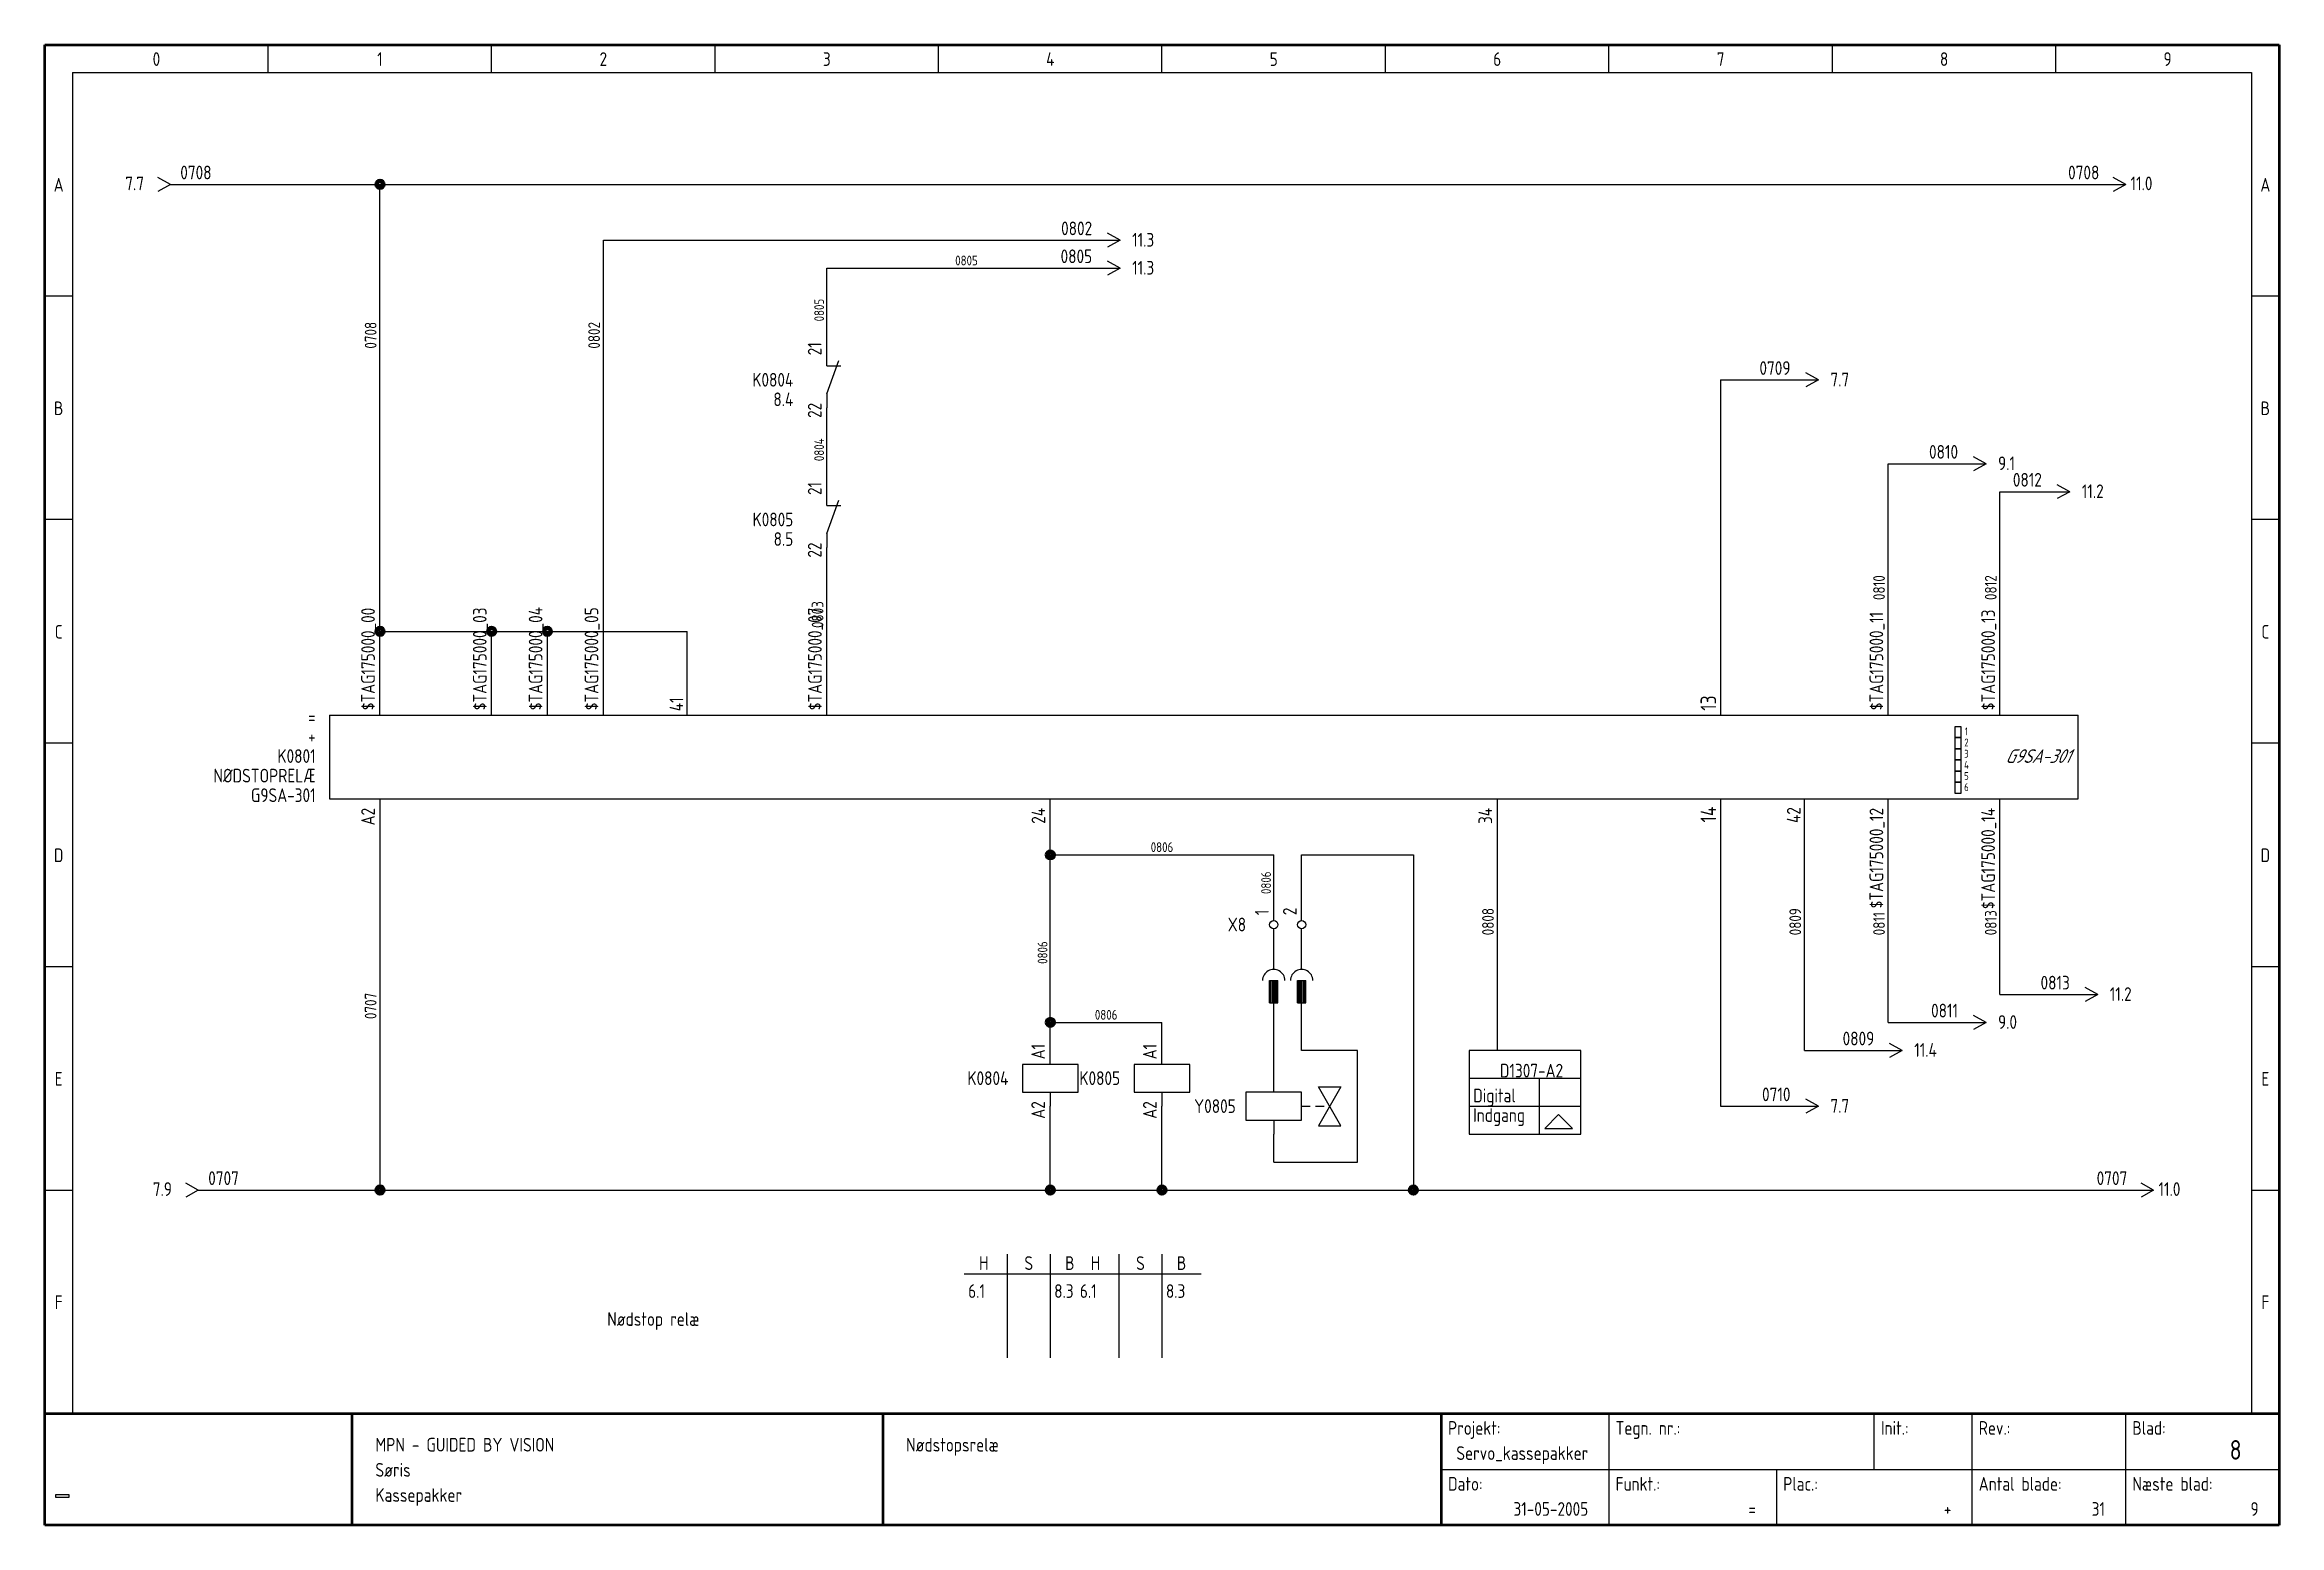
# Model space of a CAD drawing. Header units: millimetres. Extents: x 10 to 410, y 10 to 275.
import ezdxf
from ezdxf.enums import TextEntityAlignment as Align

# ---------------------------------------------------------------- set-up
doc = ezdxf.new("R2010")
doc.units = ezdxf.units.MM
doc.linetypes.add('Caddy_Solid', pattern=[0])
doc.styles.add('Caddy_Vectorfont1p', font='isocp___.ttf', dxfattribs={"width": 0.9})
picture_1 = doc.add_image_def('image1.bmp', size_in_pixel=(51, 10))

# ---------------------------------------------------------------- blocks, each defined once
blk = doc.blocks.new('Blk1')
at = {"linetype": 'Caddy_Solid', "lineweight": 50}
for p, q in [((10, 10), (10, 275)), ((10, 275), (410, 275)), ((410, 275), (410, 10)), ((10, 30), (410, 30)), ((65, 30), (65, 10)), ((160, 30), (160, 10)), ((260, 30), (260, 10)), ((410, 10), (10, 10))]:
    blk.add_line(p, q, dxfattribs=at)
at = {"linetype": 'Caddy_Solid', "lineweight": 25}
for p, q in [((50, 270), (50, 275)), ((90, 270), (90, 275)), ((130, 270), (130, 275)), ((170, 270), (170, 275)), ((210, 270), (210, 275)), ((250, 270), (250, 275)), ((290, 270), (290, 275)), ((330, 270), (330, 275)), ((370, 270), (370, 275)), ((15, 270), (15, 30)), ((15, 270), (405, 270)), ((405, 270), (405, 30)), ((15, 230), (10, 230)), ((410, 230), (405, 230)), ((15, 190), (10, 190)), ((410, 190), (405, 190)), ((15, 150), (10, 150)), ((410, 150), (405, 150)), ((10, 110), (15, 110)), ((405, 110), (410, 110)), ((10, 70), (15, 70)), ((405, 70), (410, 70)), ((10, 30), (15, 30)), ((290, 30), (290, 10)), ((337.5, 20), (337.5, 30)), ((355, 20), (355, 30)), ((382.5, 20), (382.5, 30)), ((405, 30), (410, 30)), ((260, 20), (410, 20)), ((320, 20), (320, 10)), ((355, 10), (355, 20)), ((382.5, 10), (382.5, 20))]:
    blk.add_line(p, q, dxfattribs=at)
at = {"lineweight": 25, "style": 'Caddy_Vectorfont1p', "width": 0.9}
for s, p in [('0', (30, 271.2)), ('1', (70, 271.2)), ('2', (110, 271.2)), ('3', (150, 271.2)), ('4', (190, 271.2)), ('5', (230, 271.2)), ('6', (270, 271.2)), ('7', (310, 271.2)), ('8', (350, 271.2)), ('9', (390, 271.2)), ('A', (12.5, 248.7)), ('A', (407.5, 248.7)), ('B', (12.5, 208.7)), ('B', (407.5, 208.7)), ('C', (12.5, 168.7)), ('C', (407.5, 168.7)), ('D', (12.5, 128.7)), ('D', (407.5, 128.7)), ('E', (12.5, 88.7)), ('E', (407.5, 88.7)), ('F', (12.5, 48.7)), ('F', (407.5, 48.7))]:
    blk.add_text(s, height=2.45, dxfattribs=at).set_placement(p, align=Align.CENTER)
for s, p in [('Projekt:', (261.2, 26.2)), ('Tegn. nr.:', (291.2, 26.2)), ('Init.:', (338.7, 26.2)), ('Rev.:', (356.2, 26.2)), ('Blad:', (383.7, 26.2)), ('MPN - GUIDED BY VISION', (69.2, 23.2)), ('Nødstopsrelæ', (164.2, 23.2)), ('Søris', (69.2, 18.7)), ('Kassepakker', (69.2, 14.2)), ('Dato:', (261.2, 16.2)), ('Funkt.:', (291.2, 16.2)), ('Plac.:', (321.2, 16.2)), ('Antal blade:', (356.2, 16.2)), ('Næste blad:', (383.7, 16.2))]:
    blk.add_text(s, height=2.45, dxfattribs=at).set_placement(p)
for s, p in [('Servo_kassepakker', (286.3, 21.7)), ('31-05-2005', (286.3, 11.7)), ('=', (316.3, 11.7)), ('+', (351.3, 11.7)), ('31', (378.8, 11.7)), ('9', (406.3, 11.7))]:
    blk.add_text(s, height=2.45, dxfattribs=at).set_placement(p, align=Align.RIGHT)
at = {"lineweight": 35, "style": 'Caddy_Vectorfont1p', "width": 0.9}
blk.add_text('8', height=3.5, dxfattribs=at).set_placement((403.25, 21.75), align=Align.RIGHT)
image = blk.add_image(picture_1, insert=(12, 15), size_in_units=(2.32, 0.484))
blk = doc.blocks.new('Blk2')
at = {"linetype": 'Caddy_Solid', "lineweight": 25}
for q in [(30.25, 251.25), (30.25, 248.75)]:
    blk.add_line((32.5, 250), q, dxfattribs=at)
at = {"lineweight": 25, "style": 'Caddy_Vectorfont1p', "width": 0.9, "flags": 1}
for tag, p in [('$TAG140020', (34.27, 257.9)), ('$TAG140050', (34.27, 254.4))]:
    blk.add_attdef(tag, p, '', height=2.45, dxfattribs=at)
at = {"lineweight": 25, "style": 'Caddy_Vectorfont1p', "width": 0.9}
blk.add_attdef('$TAG160010', (34.27, 250.9), '', height=2.45, dxfattribs=at)
blk.add_attdef('$TAG160500', text='', height=2.45, dxfattribs=at).set_placement((27.78, 248.95), align=Align.RIGHT)
blk = doc.blocks.new('Blk3')
at = {"linetype": 'Caddy_Solid', "lineweight": 25}
for q in [(380.25, 251.25), (380.25, 248.75)]:
    blk.add_line((382.5, 250), q, dxfattribs=at)
at = {"lineweight": 25, "style": 'Caddy_Vectorfont1p', "width": 0.9, "flags": 1}
for tag, p in [('$TAG140020', (377.79, 257.9)), ('$TAG140050', (377.79, 254.4))]:
    blk.add_attdef(tag, text='', height=2.45, dxfattribs=at).set_placement(p, align=Align.RIGHT)
at = {"lineweight": 25, "style": 'Caddy_Vectorfont1p', "width": 0.9}
blk.add_attdef('$TAG160010', text='', height=2.45, dxfattribs=at).set_placement((377.79, 250.9), align=Align.RIGHT)
blk.add_attdef('$TAG160500', (383.37, 248.95), '', height=2.45, dxfattribs=at)
blk = doc.blocks.new('Blk4')
at = {"linetype": 'Caddy_Solid', "lineweight": 25}
for q in [(35.25, 71.25), (35.25, 68.75)]:
    blk.add_line((37.5, 70), q, dxfattribs=at)
at = {"lineweight": 25, "style": 'Caddy_Vectorfont1p', "width": 0.9, "flags": 1}
for tag, p in [('$TAG140020', (39.27, 77.9)), ('$TAG140050', (39.27, 74.4))]:
    blk.add_attdef(tag, p, '', height=2.45, dxfattribs=at)
at = {"lineweight": 25, "style": 'Caddy_Vectorfont1p', "width": 0.9}
blk.add_attdef('$TAG160010', (39.27, 70.9), '', height=2.45, dxfattribs=at)
blk.add_attdef('$TAG160500', text='', height=2.45, dxfattribs=at).set_placement((32.78, 68.95), align=Align.RIGHT)
blk = doc.blocks.new('Blk5')
at = {"linetype": 'Caddy_Solid', "lineweight": 25}
for q in [(385.25, 71.25), (385.25, 68.75)]:
    blk.add_line((387.5, 70), q, dxfattribs=at)
at = {"lineweight": 25, "style": 'Caddy_Vectorfont1p', "width": 0.9, "flags": 1}
for tag, p in [('$TAG140020', (382.79, 77.9)), ('$TAG140050', (382.79, 74.4))]:
    blk.add_attdef(tag, text='', height=2.45, dxfattribs=at).set_placement(p, align=Align.RIGHT)
at = {"lineweight": 25, "style": 'Caddy_Vectorfont1p', "width": 0.9}
blk.add_attdef('$TAG160010', text='', height=2.45, dxfattribs=at).set_placement((382.79, 70.9), align=Align.RIGHT)
blk.add_attdef('$TAG160500', (388.37, 68.95), '', height=2.45, dxfattribs=at)
blk = doc.blocks.new('Blk6')
at = {"linetype": 'Caddy_Solid', "lineweight": 25}
for p, q in [((150, 217.5), (150, 220)), ((150, 212.5), (152.18, 218.5)), ((150, 217.5), (152.5, 217.5)), ((150, 212.5), (150, 210))]:
    blk.add_line(p, q, dxfattribs=at)
at = {"lineweight": 25, "style": 'Caddy_Vectorfont1p', "width": 0.9}
blk.add_attdef('$TAG175000_00', (149.05, 219.4), '', height=2.45, rotation=90, dxfattribs=at)
at = {"lineweight": 25, "style": 'Caddy_Vectorfont1p', "width": 0.9, "flags": 1}
for tag, p in [('$TAG140020', (144, 220.8)), ('$TAG140050', (144, 217.3))]:
    blk.add_attdef(tag, text='', height=2.45, dxfattribs=at).set_placement(p, align=Align.RIGHT)
at = {"lineweight": 25, "style": 'Caddy_Vectorfont1p', "width": 0.9}
for tag, p in [('$TAG160010', (144, 213.8)), ('$TAG160500', (144, 210.3))]:
    blk.add_attdef(tag, text='', height=2.45, dxfattribs=at).set_placement(p, align=Align.RIGHT)
blk.add_attdef('$TAG175000_01', text='', height=2.45, rotation=90, dxfattribs=at).set_placement((149.05, 210.9), align=Align.RIGHT)
blk = doc.blocks.new('Blk7')
at = {"linetype": 'Caddy_Solid', "lineweight": 25}
for p, q in [((150, 192.5), (150, 195)), ((150, 187.5), (152.18, 193.5)), ((150, 192.5), (152.5, 192.5)), ((150, 187.5), (150, 185))]:
    blk.add_line(p, q, dxfattribs=at)
at = {"lineweight": 25, "style": 'Caddy_Vectorfont1p', "width": 0.9}
blk.add_attdef('$TAG175000_00', (149.05, 194.4), '', height=2.45, rotation=90, dxfattribs=at)
at = {"lineweight": 25, "style": 'Caddy_Vectorfont1p', "width": 0.9, "flags": 1}
for tag, p in [('$TAG140020', (144, 195.8)), ('$TAG140050', (144, 192.3))]:
    blk.add_attdef(tag, text='', height=2.45, dxfattribs=at).set_placement(p, align=Align.RIGHT)
at = {"lineweight": 25, "style": 'Caddy_Vectorfont1p', "width": 0.9}
for tag, p in [('$TAG160010', (144, 188.8)), ('$TAG160500', (144, 185.3))]:
    blk.add_attdef(tag, text='', height=2.45, dxfattribs=at).set_placement(p, align=Align.RIGHT)
blk.add_attdef('$TAG175000_01', text='', height=2.45, rotation=90, dxfattribs=at).set_placement((149.05, 185.9), align=Align.RIGHT)
blk = doc.blocks.new('Blk8')
at = {"linetype": 'Caddy_Solid', "lineweight": 25}
for p, q in [((372.5, 195), (370.25, 196.25)), ((370, 195), (372.5, 195)), ((372.5, 195), (370.25, 193.75))]:
    blk.add_line(p, q, dxfattribs=at)
at = {"lineweight": 25, "style": 'Caddy_Vectorfont1p', "width": 0.9}
blk.add_attdef('$TAG160010', text='', height=2.45, dxfattribs=at).set_placement((367.5, 195.9), align=Align.RIGHT)
blk.add_attdef('$TAG160500', (374.65, 193.85), '', height=2.45, dxfattribs=at)
blk = doc.blocks.new('Blk9')
at = {"linetype": 'Caddy_Solid', "lineweight": 25}
for p, q in [((375, 105), (377.5, 105)), ((377.5, 105), (375.25, 106.25)), ((377.5, 105), (375.25, 103.75))]:
    blk.add_line(p, q, dxfattribs=at)
at = {"lineweight": 25, "style": 'Caddy_Vectorfont1p', "width": 0.9}
blk.add_attdef('$TAG160010', text='', height=2.45, dxfattribs=at).set_placement((372.5, 105.9), align=Align.RIGHT)
blk.add_attdef('$TAG160500', (379.65, 103.85), '', height=2.45, dxfattribs=at)
blk = doc.blocks.new('Blk10')
at = {"linetype": 'Caddy_Solid', "lineweight": 25}
for p, q in [((355, 200), (357.5, 200)), ((357.5, 200), (355.25, 201.25)), ((357.5, 200), (355.25, 198.75))]:
    blk.add_line(p, q, dxfattribs=at)
at = {"lineweight": 25, "style": 'Caddy_Vectorfont1p', "width": 0.9}
blk.add_attdef('$TAG160010', text='', height=2.45, dxfattribs=at).set_placement((352.5, 200.9), align=Align.RIGHT)
blk.add_attdef('$TAG160500', (359.65, 198.85), '', height=2.45, dxfattribs=at)
blk = doc.blocks.new('Blk11')
at = {"linetype": 'Caddy_Solid', "lineweight": 25}
for p, q in [((355, 100), (357.5, 100)), ((357.5, 100), (355.25, 101.25)), ((357.5, 100), (355.25, 98.75))]:
    blk.add_line(p, q, dxfattribs=at)
at = {"lineweight": 25, "style": 'Caddy_Vectorfont1p', "width": 0.9}
blk.add_attdef('$TAG160010', text='', height=2.45, dxfattribs=at).set_placement((352.5, 100.9), align=Align.RIGHT)
blk.add_attdef('$TAG160500', (359.65, 98.85), '', height=2.45, dxfattribs=at)
blk = doc.blocks.new('Blk12')
at = {"linetype": 'Caddy_Solid', "lineweight": 25}
for p, q in [((195, 92.5), (185, 92.5)), ((185, 92.5), (185, 87.5)), ((190, 92.5), (190, 95)), ((195, 87.5), (195, 92.5)), ((185, 87.5), (195, 87.5)), ((190, 87.5), (190, 85))]:
    blk.add_line(p, q, dxfattribs=at)
at = {"lineweight": 25, "style": 'Caddy_Vectorfont1p', "width": 0.9}
blk.add_attdef('$TAG175000_00', (189.05, 93.4), '', height=2.45, rotation=90, dxfattribs=at)
for tag, p in [('$TAG160010', (182.5, 88.8)), ('$TAG160030', (182.5, 85.3))]:
    blk.add_attdef(tag, text='', height=2.45, dxfattribs=at).set_placement(p, align=Align.RIGHT)
at = {"lineweight": 25, "style": 'Caddy_Vectorfont1p', "width": 0.9, "flags": 1}
blk.add_attdef('$TAG160040', text='', height=2.45, dxfattribs=at).set_placement((182.5, 81.8), align=Align.RIGHT)
at = {"lineweight": 25, "style": 'Caddy_Vectorfont1p', "width": 0.9}
blk.add_attdef('$TAG175000_01', text='', height=2.45, rotation=90, dxfattribs=at).set_placement((189.05, 85.9), align=Align.RIGHT)
blk = doc.blocks.new('Blk13')
at = {"linetype": 'Caddy_Solid', "lineweight": 25}
for p, q in [((215, 92.5), (205, 92.5)), ((205, 92.5), (205, 87.5)), ((210, 92.5), (210, 95)), ((215, 87.5), (215, 92.5)), ((205, 87.5), (215, 87.5)), ((210, 87.5), (210, 85))]:
    blk.add_line(p, q, dxfattribs=at)
at = {"lineweight": 25, "style": 'Caddy_Vectorfont1p', "width": 0.9}
blk.add_attdef('$TAG175000_00', (209.05, 93.4), '', height=2.45, rotation=90, dxfattribs=at)
for tag, p in [('$TAG160010', (202.5, 88.8)), ('$TAG160030', (202.5, 85.3))]:
    blk.add_attdef(tag, text='', height=2.45, dxfattribs=at).set_placement(p, align=Align.RIGHT)
at = {"lineweight": 25, "style": 'Caddy_Vectorfont1p', "width": 0.9, "flags": 1}
blk.add_attdef('$TAG160040', text='', height=2.45, dxfattribs=at).set_placement((202.5, 81.8), align=Align.RIGHT)
at = {"lineweight": 25, "style": 'Caddy_Vectorfont1p', "width": 0.9}
blk.add_attdef('$TAG175000_01', text='', height=2.45, rotation=90, dxfattribs=at).set_placement((209.05, 85.9), align=Align.RIGHT)
blk = doc.blocks.new('Blk14')
at = {"linetype": 'Caddy_Solid', "lineweight": 25}
for p, q in [((342.5, 95), (340.25, 96.25)), ((340, 95), (342.5, 95)), ((342.5, 95), (340.25, 93.75))]:
    blk.add_line(p, q, dxfattribs=at)
at = {"lineweight": 25, "style": 'Caddy_Vectorfont1p', "width": 0.9}
blk.add_attdef('$TAG160010', text='', height=2.45, dxfattribs=at).set_placement((337.5, 95.9), align=Align.RIGHT)
blk.add_attdef('$TAG160500', (344.65, 93.85), '', height=2.45, dxfattribs=at)
blk = doc.blocks.new('Blk15')
at = {"linetype": 'Caddy_Solid', "lineweight": 25}
for p, q in [((200, 240), (202.5, 240)), ((202.5, 240), (200.25, 241.25)), ((202.5, 240), (200.25, 238.75))]:
    blk.add_line(p, q, dxfattribs=at)
at = {"lineweight": 25, "style": 'Caddy_Vectorfont1p', "width": 0.9}
blk.add_attdef('$TAG160010', text='', height=2.45, dxfattribs=at).set_placement((197.5, 240.9), align=Align.RIGHT)
blk.add_attdef('$TAG160500', (204.65, 238.85), '', height=2.45, dxfattribs=at)
blk = doc.blocks.new('Blk16')
at = {"linetype": 'Caddy_Solid', "lineweight": 25}
for p, q in [((202.5, 235), (200.25, 236.25)), ((200, 235), (202.5, 235)), ((202.5, 235), (200.25, 233.75))]:
    blk.add_line(p, q, dxfattribs=at)
at = {"lineweight": 25, "style": 'Caddy_Vectorfont1p', "width": 0.9}
blk.add_attdef('$TAG160010', text='', height=2.45, dxfattribs=at).set_placement((197.5, 235.9), align=Align.RIGHT)
blk.add_attdef('$TAG160500', (204.65, 233.85), '', height=2.45, dxfattribs=at)
blk = doc.blocks.new('Blk17')
at = {"linetype": 'Caddy_Solid', "lineweight": 25}
for p, q in [((235, 118.25), (235, 120)), ((235, 115), (235, 116.75))]:
    blk.add_line(p, q, dxfattribs=at)
blk.add_circle((235, 117.5), 0.75, dxfattribs=at)
at = {"lineweight": 25, "style": 'Caddy_Vectorfont1p', "width": 0.9}
blk.add_attdef('$TAG160400', (234.1, 119.2), '', height=2.45, rotation=90, dxfattribs=at)
at = {"lineweight": 25, "style": 'Caddy_Vectorfont1p', "width": 0.9, "flags": 1}
blk.add_attdef('$TAG160410', (237.6, 119.2), '', height=2.45, rotation=90, dxfattribs=at)
for tag, p in [('$TAG140020', (230.05, 123.3)), ('$TAG140050', (230.05, 119.8)), ('$TAG160010', (230.05, 116.3)), ('$TAG160030', (230.05, 112.8)), ('$TAG160040', (230.05, 107.8))]:
    blk.add_attdef(tag, text='', height=2.45, dxfattribs=at).set_placement(p, align=Align.RIGHT)
blk = doc.blocks.new('Blk19')
at = {"linetype": 'Caddy_Solid', "lineweight": 25}
for p, q in [((285, 95), (265, 95)), ((265, 95), (265, 80)), ((285, 80), (285, 95)), ((265, 80), (285, 80))]:
    blk.add_line(p, q, dxfattribs=at)
blk = doc.blocks.new('Blk20')
at = {"linetype": 'Caddy_Solid', "lineweight": 25}
blk.add_line((270, 100), (270, 95), dxfattribs=at)
blk = doc.blocks.new('Blk18')
at = {"linetype": 'Caddy_Solid', "lineweight": 25}
for p, q in [((265, 90), (285, 90)), ((277.5, 90), (277.5, 80)), ((265, 85), (285, 85)), ((281, 83.5), (278.5, 81)), ((278.5, 81), (283.5, 81)), ((283.5, 81), (281, 83.5))]:
    blk.add_line(p, q, dxfattribs=at)
for name in ['Blk20', 'Blk19']:
    blk.add_blockref(name, (0, 0, 1))
at = {"lineweight": 25, "style": 'Caddy_Vectorfont1p', "width": 0.9}
for s, p in [('Digital', (265.7, 85.7)), ('Indgang', (265.7, 82.2))]:
    blk.add_text(s, height=2.45, dxfattribs=at).set_placement(p)
blk.add_attdef('$TAG175000_00', (269.05, 98.4), '', height=2.45, rotation=90, dxfattribs=at)
for tag, p in [('$TAG160030', (266.8, 94.7)), ('$TAG160040', (266.8, 91.2)), ('$TAG175100', (281.8, 90.15)), ('$TAG175110', (264.3, 84.15)), ('$TAG160500', (264.3, 77.65)), ('$TAG175120', (264.3, 81.15))]:
    blk.add_attdef(tag, text='', height=2.45, dxfattribs=at).set_placement(p, align=Align.RIGHT)
at = {"lineweight": 25, "style": 'Caddy_Vectorfont1p', "width": 0.9, "flags": 1}
blk.add_attdef('$TAG160010', text='', height=2.45, dxfattribs=at).set_placement((260.96, 89.53), align=Align.RIGHT)
blk = doc.blocks.new('Blk21')
at = {"linetype": 'Caddy_Solid', "lineweight": 25}
for p, q in [((230, 87.5), (230, 90)), ((238, 88.5), (242, 88.5)), ((242, 88.5), (238, 81.5)), ((242, 81.5), (238, 88.5)), ((235, 87.5), (225, 87.5)), ((225, 87.5), (225, 82.5)), ((235, 82.5), (235, 87.5)), ((235, 85), (236.5, 85)), ((237.5, 85), (239, 85)), ((225, 82.5), (235, 82.5)), ((230, 82.5), (230, 80)), ((238, 81.5), (242, 81.5))]:
    blk.add_line(p, q, dxfattribs=at)
at = {"lineweight": 25, "style": 'Caddy_Vectorfont1p', "width": 0.9}
blk.add_attdef('$TAG175000_00', (229.1, 88.4), '', height=2.45, rotation=90, dxfattribs=at)
for tag, p in [('$TAG160010', (223.2, 83.8)), ('$TAG160030', (223.2, 80.3)), ('$TAG160040', (223.2, 76.8))]:
    blk.add_attdef(tag, text='', height=2.45, dxfattribs=at).set_placement(p, align=Align.RIGHT)
blk.add_attdef('$TAG175000_01', text='', height=2.45, rotation=90, dxfattribs=at).set_placement((229.1, 80.9), align=Align.RIGHT)
blk = doc.blocks.new('Blk22')
at = {"linetype": 'Caddy_Solid', "lineweight": 25}
for p, q in [((235, 109.5), (235, 115)), ((234.25, 107.5), (235.75, 107.5)), ((234.25, 103.5), (234.25, 107.5)), ((234.5, 103.5), (234.5, 107.5)), ((234.75, 103.5), (234.75, 107.5)), ((235, 97.5), (235, 107.5)), ((235.25, 103.5), (235.25, 107.5)), ((235.5, 103.5), (235.5, 107.5)), ((235.75, 103.5), (235.75, 107.5)), ((234.25, 103.5), (235.75, 103.5))]:
    blk.add_line(p, q, dxfattribs=at)
blk.add_ellipse((235, 107.5), major_axis=(2, 0), ratio=1, start_param=0, end_param=3.141593, dxfattribs=at)
at = {"lineweight": 25, "style": 'Caddy_Vectorfont1p', "width": 0.9}
blk.add_attdef('$TAG175000_00', (234.05, 110.4), '', height=2.45, rotation=90, dxfattribs=at)
at = {"lineweight": 25, "style": 'Caddy_Vectorfont1p', "width": 0.9, "flags": 1}
for tag, p in [('$TAG160010', (230.5, 106.3)), ('$TAG160040', (230.1, 99.3))]:
    blk.add_attdef(tag, text='', height=2.45, dxfattribs=at).set_placement(p, align=Align.RIGHT)
at = {"lineweight": 25, "style": 'Caddy_Vectorfont1p', "width": 0.9}
blk.add_attdef('$TAG160030', text='', height=2.45, dxfattribs=at).set_placement((230.1, 102.8), align=Align.RIGHT)
blk.add_attdef('$TAG175000_01', text='', height=2.45, rotation=90, dxfattribs=at).set_placement((234.05, 101.9), align=Align.RIGHT)
blk = doc.blocks.new('Blk24')
at = {"linetype": 'Caddy_Solid', "lineweight": 25}
for p, q in [((352, 153), (353, 153)), ((352, 151), (352, 153)), ((353, 153), (353, 151)), ((353, 151), (352, 151))]:
    blk.add_line(p, q, dxfattribs=at)
blk = doc.blocks.new('Blk25')
at = {"linetype": 'Caddy_Solid', "lineweight": 25}
for p, q in [((352, 151), (353, 151)), ((352, 149), (352, 151)), ((353, 149), (352, 149)), ((353, 151), (353, 149))]:
    blk.add_line(p, q, dxfattribs=at)
blk = doc.blocks.new('Blk26')
at = {"linetype": 'Caddy_Solid', "lineweight": 25}
for p, q in [((352, 149), (353, 149)), ((352, 147), (352, 149)), ((353, 149), (353, 147)), ((353, 147), (352, 147))]:
    blk.add_line(p, q, dxfattribs=at)
blk = doc.blocks.new('Blk27')
at = {"linetype": 'Caddy_Solid', "lineweight": 25}
for p, q in [((352, 147), (353, 147)), ((352, 145), (352, 147)), ((353, 145), (352, 145)), ((353, 147), (353, 145))]:
    blk.add_line(p, q, dxfattribs=at)
blk = doc.blocks.new('Blk28')
at = {"linetype": 'Caddy_Solid', "lineweight": 25}
for p, q in [((352, 145), (353, 145)), ((352, 143), (352, 145)), ((353, 145), (353, 143)), ((353, 143), (352, 143))]:
    blk.add_line(p, q, dxfattribs=at)
blk = doc.blocks.new('Blk29')
at = {"linetype": 'Caddy_Solid', "lineweight": 25}
for p, q in [((352, 143), (353, 143)), ((352, 141), (352, 143)), ((353, 141), (352, 141)), ((353, 143), (353, 141))]:
    blk.add_line(p, q, dxfattribs=at)
blk = doc.blocks.new('Blk23')
at = {"linetype": 'Caddy_Solid', "lineweight": 25}
for p, q in [((61, 155), (374, 155)), ((61, 155), (61, 140)), ((374, 140), (374, 155)), ((61, 140), (374, 140))]:
    blk.add_line(p, q, dxfattribs=at)
for name in ['Blk24', 'Blk25', 'Blk26', 'Blk27', 'Blk28', 'Blk29']:
    blk.add_blockref(name, (0, 0, 1))
at = {"lineweight": 25, "style": 'Caddy_Vectorfont1p', "width": 0.9}
for s, p in [('41', (124.3, 155.7)), ('42', (324.3, 135.7))]:
    blk.add_text(s, height=2.45, rotation=90, dxfattribs=at).set_placement(p)
for s, p in [('=', (58.5, 153.45)), ('K0801', (58.5, 146.45)), ('+', (58.5, 149.95)), ('NØDSTOPRELÆ', (58.5, 142.95)), ('G9SA-301', (58.5, 139.45))]:
    blk.add_text(s, height=2.45, dxfattribs=at).set_placement(p, align=Align.RIGHT)
for s, p in [('1', (354, 151.4)), ('3', (354, 147.4)), ('2', (354, 149.4)), ('4', (354, 145.4)), ('5', (354, 143.4)), ('6', (354, 141.4))]:
    blk.add_text(s, height=1.4, dxfattribs=at).set_placement(p, align=Align.CENTER)
at = {"lineweight": 25, "style": 'Caddy_Vectorfont1p', "oblique": 25, "width": 0.9}
blk.add_text('G9SA-301', height=2.45, dxfattribs=at).set_placement((372.54, 146.45), align=Align.RIGHT)
at = {"lineweight": 25, "style": 'Caddy_Vectorfont1p', "width": 0.9}
for tag, p in [('$TAG175000_01', (69.1, 138.4)), ('$TAG175000_08', (189.1, 138.4)), ('$TAG175000_10', (269.1, 138.4))]:
    blk.add_attdef(tag, text='', height=2.45, rotation=90, dxfattribs=at).set_placement(p, align=Align.RIGHT)
blk = doc.blocks.new('Blk30')
at = {"linetype": 'Caddy_Solid', "lineweight": 25}
for p, q in [((230, 118.25), (230, 120)), ((230, 115), (230, 116.75))]:
    blk.add_line(p, q, dxfattribs=at)
blk.add_circle((230, 117.5), 0.75, dxfattribs=at)
at = {"lineweight": 25, "style": 'Caddy_Vectorfont1p', "width": 0.9}
blk.add_attdef('$TAG160400', (229.1, 119.2), '', height=2.45, rotation=90, dxfattribs=at)
at = {"lineweight": 25, "style": 'Caddy_Vectorfont1p', "width": 0.9, "flags": 1}
blk.add_attdef('$TAG160410', (232.6, 119.2), '', height=2.45, rotation=90, dxfattribs=at)
for tag, p in [('$TAG140020', (225.05, 123.3)), ('$TAG140050', (225.05, 119.8)), ('$TAG160030', (225.05, 112.8)), ('$TAG160040', (225.05, 107.8))]:
    blk.add_attdef(tag, text='', height=2.45, dxfattribs=at).set_placement(p, align=Align.RIGHT)
at = {"lineweight": 25, "style": 'Caddy_Vectorfont1p', "width": 0.9}
blk.add_attdef('$TAG160010', text='', height=2.45, dxfattribs=at).set_placement((225.05, 116.3), align=Align.RIGHT)
blk = doc.blocks.new('Blk31')
at = {"linetype": 'Caddy_Solid', "lineweight": 25}
for p, q in [((230, 109.5), (230, 115)), ((229.25, 107.5), (230.75, 107.5)), ((229.25, 103.5), (229.25, 107.5)), ((229.5, 103.5), (229.5, 107.5)), ((229.75, 103.5), (229.75, 107.5)), ((230, 97.5), (230, 107.5)), ((230.25, 103.5), (230.25, 107.5)), ((230.5, 103.5), (230.5, 107.5)), ((230.75, 103.5), (230.75, 107.5)), ((229.25, 103.5), (230.75, 103.5))]:
    blk.add_line(p, q, dxfattribs=at)
blk.add_ellipse((230, 107.5), major_axis=(2, 0), ratio=1, start_param=0, end_param=3.141593, dxfattribs=at)
at = {"lineweight": 25, "style": 'Caddy_Vectorfont1p', "width": 0.9}
blk.add_attdef('$TAG175000_00', (229.05, 110.4), '', height=2.45, rotation=90, dxfattribs=at)
at = {"lineweight": 25, "style": 'Caddy_Vectorfont1p', "width": 0.9, "flags": 1}
for tag, p in [('$TAG160010', (225.5, 106.3)), ('$TAG160040', (225.1, 99.3))]:
    blk.add_attdef(tag, text='', height=2.45, dxfattribs=at).set_placement(p, align=Align.RIGHT)
at = {"lineweight": 25, "style": 'Caddy_Vectorfont1p', "width": 0.9}
blk.add_attdef('$TAG160030', text='', height=2.45, dxfattribs=at).set_placement((225.1, 102.8), align=Align.RIGHT)
blk.add_attdef('$TAG175000_01', text='', height=2.45, rotation=90, dxfattribs=at).set_placement((229.05, 101.9), align=Align.RIGHT)
blk = doc.blocks.new('Blk32')
at = {"linetype": 'Caddy_Solid', "lineweight": 25}
for p, q in [((327.5, 215), (325.25, 216.25)), ((325, 215), (327.5, 215)), ((327.5, 215), (325.25, 213.75))]:
    blk.add_line(p, q, dxfattribs=at)
at = {"lineweight": 25, "style": 'Caddy_Vectorfont1p', "width": 0.9}
blk.add_attdef('$TAG160010', text='', height=2.45, dxfattribs=at).set_placement((322.5, 215.9), align=Align.RIGHT)
blk.add_attdef('$TAG160500', (329.65, 213.85), '', height=2.45, dxfattribs=at)
blk = doc.blocks.new('Blk33')
at = {"linetype": 'Caddy_Solid', "lineweight": 25}
for p, q in [((325, 85), (327.5, 85)), ((327.5, 85), (325.25, 86.25)), ((327.5, 85), (325.25, 83.75))]:
    blk.add_line(p, q, dxfattribs=at)
at = {"lineweight": 25, "style": 'Caddy_Vectorfont1p', "width": 0.9}
blk.add_attdef('$TAG160010', text='', height=2.45, dxfattribs=at).set_placement((322.5, 85.9), align=Align.RIGHT)
blk.add_attdef('$TAG160500', (329.65, 83.85), '', height=2.45, dxfattribs=at)
blk = doc.blocks.new('Blk34')
at = {"linetype": 'Caddy_Solid', "lineweight": 25}
for p, q in [((182.3, 58.5), (182.3, 40)), ((190, 58.5), (190, 40)), ((174.6, 55), (197, 55))]:
    blk.add_line(p, q, dxfattribs=at)
at = {"lineweight": 25, "style": 'Caddy_Vectorfont1p', "width": 0.9}
for s, p in [('H', (178.1, 55.7)), ('S', (186.15, 55.7)), ('B', (193.5, 55.7))]:
    blk.add_text(s, height=2.45, dxfattribs=at).set_placement(p, align=Align.CENTER)
for s, p in [('6.1', (175.3, 50.7)), ('8.3', (190.7, 50.7))]:
    blk.add_text(s, height=2.45, dxfattribs=at).set_placement(p)
blk = doc.blocks.new('Blk35')
at = {"linetype": 'Caddy_Solid', "lineweight": 25}
for p, q in [((202.3, 58.5), (202.3, 40)), ((210, 58.5), (210, 40)), ((194.6, 55), (217, 55))]:
    blk.add_line(p, q, dxfattribs=at)
at = {"lineweight": 25, "style": 'Caddy_Vectorfont1p', "width": 0.9}
for s, p in [('H', (198.1, 55.7)), ('S', (206.15, 55.7)), ('B', (213.5, 55.7))]:
    blk.add_text(s, height=2.45, dxfattribs=at).set_placement(p, align=Align.CENTER)
for s, p in [('6.1', (195.3, 50.7)), ('8.3', (210.7, 50.7))]:
    blk.add_text(s, height=2.45, dxfattribs=at).set_placement(p)

msp = doc.modelspace()

# ---------------------------------------------------------------- linework, layer by layer
at = {"linetype": 'Caddy_Solid', "lineweight": 25}
for p, q in [((260, 275), (235, 275)), ((32.5, 250), (70, 250)), ((70, 250), (382.5, 250)), ((70, 170), (70, 250)), ((110, 155), (110, 240)), ((110, 240), (200, 240)), ((150, 220), (150, 235)), ((150, 235), (200, 235)), ((310, 215), (325, 215)), ((310, 215), (310, 155)), ((150, 195), (150, 210)), ((340, 200), (355, 200)), ((340, 155), (340, 200)), ((360, 195), (370, 195)), ((360, 155), (360, 195)), ((150, 155), (150, 185)), ((70, 155), (70, 170)), ((70, 170), (90, 170)), ((90, 155), (90, 170)), ((90, 170), (100, 170)), ((100, 155), (100, 170)), ((100, 170), (105, 170)), ((105, 170), (115, 170)), ((105, 170), (115, 170)), ((115, 170), (125, 170)), ((125, 155), (125, 170)), ((70, 140), (70, 70)), ((190, 130), (190, 140)), ((270, 140), (270, 100)), ((310, 140), (310, 85)), ((325, 95), (325, 140)), ((340, 100), (340, 140)), ((360, 105), (360, 140)), ((190, 130), (230, 130)), ((190, 125), (190, 130)), ((230, 120), (230, 130)), ((235, 130), (255, 130)), ((235, 120), (235, 130)), ((255, 130), (255, 70)), ((190, 100), (190, 125)), ((235, 110), (235, 115)), ((360, 105), (375, 105)), ((190, 100), (210, 100)), ((190, 95), (190, 100)), ((210, 95), (210, 100)), ((230, 90), (230, 100)), ((235, 95), (235, 100)), ((340, 100), (355, 100)), ((245, 95), (235, 95)), ((245, 75), (245, 95)), ((325, 95), (340, 95)), ((190, 70), (190, 85)), ((210, 70), (210, 85)), ((310, 85), (325, 85)), ((230, 75), (230, 80)), ((230, 75), (245, 75)), ((37.5, 70), (70, 70)), ((70, 70), (190, 70)), ((190, 70), (210, 70)), ((210, 70), (255, 70)), ((255, 70), (387.5, 70))]:
    msp.add_line(p, q, dxfattribs=at)
at = {"lineweight": 40}
for centre, radius in [((70, 250), 0.8), ((70, 250), 0.6), ((70, 250), 0.4), ((70, 170), 0.8), ((70, 170), 0.6), ((70, 170), 0.4), ((90, 170), 0.8), ((90, 170), 0.6), ((90, 170), 0.4), ((100, 170), 0.8), ((100, 170), 0.6), ((100, 170), 0.4), ((190, 130), 0.8), ((190, 130), 0.6), ((190, 130), 0.4), ((190, 100), 0.8), ((190, 100), 0.6), ((190, 100), 0.4), ((70, 70), 0.8), ((70, 70), 0.6), ((70, 70), 0.4), ((190, 70), 0.8), ((190, 70), 0.6), ((190, 70), 0.4), ((210, 70), 0.8), ((210, 70), 0.6), ((210, 70), 0.4), ((255, 70), 0.8), ((255, 70), 0.6), ((255, 70), 0.4)]:
    msp.add_circle(centre, radius, dxfattribs=at)

# ---------------------------------------------------------------- block references
for name in ['Blk1', 'Blk31', 'Blk22', 'Blk34', 'Blk35']:
    msp.add_blockref(name, (0, 0, 1))
ref = msp.add_blockref('Blk2', (0, 0, 1))
ref.add_attrib('$TAG160010', '0708', (34.27, 250.9), dxfattribs={"lineweight": 25, "height": 2.45, "style": 'Caddy_Vectorfont1p', "width": 0.9})
ref.add_attrib('$TAG160500', '7.7', dxfattribs={"lineweight": 25, "height": 2.45, "style": 'Caddy_Vectorfont1p', "width": 0.9}).set_placement((27.78, 248.95), align=Align.RIGHT)
ref = msp.add_blockref('Blk3', (0, 0, 1))
ref.add_attrib('$TAG160010', '0708', dxfattribs={"lineweight": 25, "height": 2.45, "style": 'Caddy_Vectorfont1p', "width": 0.9}).set_placement((377.79, 250.9), align=Align.RIGHT)
ref.add_attrib('$TAG160500', '11.0', (383.37, 248.95), dxfattribs={"lineweight": 25, "height": 2.45, "style": 'Caddy_Vectorfont1p', "width": 0.9})
ref = msp.add_blockref('Blk15', (0, 0, 1))
ref.add_attrib('$TAG160010', '0802', dxfattribs={"lineweight": 25, "height": 2.45, "style": 'Caddy_Vectorfont1p', "width": 0.9}).set_placement((197.5, 240.9), align=Align.RIGHT)
ref.add_attrib('$TAG160500', '11.3', (204.65, 238.85), dxfattribs={"lineweight": 25, "height": 2.45, "style": 'Caddy_Vectorfont1p', "width": 0.9})
ref = msp.add_blockref('Blk16', (0, 0, 1))
ref.add_attrib('$TAG160010', '0805', dxfattribs={"lineweight": 25, "height": 2.45, "style": 'Caddy_Vectorfont1p', "width": 0.9}).set_placement((197.5, 235.9), align=Align.RIGHT)
ref.add_attrib('$TAG160500', '11.3', (204.65, 233.85), dxfattribs={"lineweight": 25, "height": 2.45, "style": 'Caddy_Vectorfont1p', "width": 0.9})
ref = msp.add_blockref('Blk6', (0, 0, 1))
ref.add_attrib('$TAG160010', 'K0804', dxfattribs={"lineweight": 25, "height": 2.45, "style": 'Caddy_Vectorfont1p', "width": 0.9}).set_placement((144, 213.8), align=Align.RIGHT)
ref.add_attrib('$TAG160500', '8.4', dxfattribs={"lineweight": 25, "height": 2.45, "style": 'Caddy_Vectorfont1p', "width": 0.9}).set_placement((144, 210.3), align=Align.RIGHT)
ref.add_attrib('$TAG175000_00', '21', (149.05, 219.4), dxfattribs={"lineweight": 25, "height": 2.45, "rotation": 90, "style": 'Caddy_Vectorfont1p', "width": 0.9})
ref.add_attrib('$TAG175000_01', '22', dxfattribs={"lineweight": 25, "height": 2.45, "rotation": 90, "style": 'Caddy_Vectorfont1p', "width": 0.9}).set_placement((149.05, 210.9), align=Align.RIGHT)
ref = msp.add_blockref('Blk32', (0, 0, 1))
ref.add_attrib('$TAG160010', '0709', dxfattribs={"lineweight": 25, "height": 2.45, "style": 'Caddy_Vectorfont1p', "width": 0.9}).set_placement((322.5, 215.9), align=Align.RIGHT)
ref.add_attrib('$TAG160500', '7.7', (329.65, 213.85), dxfattribs={"lineweight": 25, "height": 2.45, "style": 'Caddy_Vectorfont1p', "width": 0.9})
ref = msp.add_blockref('Blk10', (0, 0, 1))
ref.add_attrib('$TAG160010', '0810', dxfattribs={"lineweight": 25, "height": 2.45, "style": 'Caddy_Vectorfont1p', "width": 0.9}).set_placement((352.5, 200.9), align=Align.RIGHT)
ref.add_attrib('$TAG160500', '9.1', (359.65, 198.85), dxfattribs={"lineweight": 25, "height": 2.45, "style": 'Caddy_Vectorfont1p', "width": 0.9})
ref = msp.add_blockref('Blk7', (0, 0, 1))
ref.add_attrib('$TAG160010', 'K0805', dxfattribs={"lineweight": 25, "height": 2.45, "style": 'Caddy_Vectorfont1p', "width": 0.9}).set_placement((144, 188.8), align=Align.RIGHT)
ref.add_attrib('$TAG160500', '8.5', dxfattribs={"lineweight": 25, "height": 2.45, "style": 'Caddy_Vectorfont1p', "width": 0.9}).set_placement((144, 185.3), align=Align.RIGHT)
ref.add_attrib('$TAG175000_00', '21', (149.05, 194.4), dxfattribs={"lineweight": 25, "height": 2.45, "rotation": 90, "style": 'Caddy_Vectorfont1p', "width": 0.9})
ref.add_attrib('$TAG175000_01', '22', dxfattribs={"lineweight": 25, "height": 2.45, "rotation": 90, "style": 'Caddy_Vectorfont1p', "width": 0.9}).set_placement((149.05, 185.9), align=Align.RIGHT)
ref = msp.add_blockref('Blk8', (0, 0, 1))
ref.add_attrib('$TAG160010', '0812', dxfattribs={"lineweight": 25, "height": 2.45, "style": 'Caddy_Vectorfont1p', "width": 0.9}).set_placement((367.5, 195.9), align=Align.RIGHT)
ref.add_attrib('$TAG160500', '11.2', (374.65, 193.85), dxfattribs={"lineweight": 25, "height": 2.45, "style": 'Caddy_Vectorfont1p', "width": 0.9})
ref = msp.add_blockref('Blk23', (0, 0, 1))
ref.add_attrib('$TAG175000_01', 'A2', dxfattribs={"lineweight": 25, "height": 2.45, "rotation": 90, "style": 'Caddy_Vectorfont1p', "width": 0.9}).set_placement((69.1, 138.4), align=Align.RIGHT)
ref.add_attrib('$TAG175000_08', '24', dxfattribs={"lineweight": 25, "height": 2.45, "rotation": 90, "style": 'Caddy_Vectorfont1p', "width": 0.9}).set_placement((189.1, 138.4), align=Align.RIGHT)
ref.add_attrib('$TAG175000_10', '34', dxfattribs={"lineweight": 25, "height": 2.45, "rotation": 90, "style": 'Caddy_Vectorfont1p', "width": 0.9}).set_placement((269.1, 138.4), align=Align.RIGHT)
ref = msp.add_blockref('Blk30', (0, 0, 1))
ref.add_attrib('$TAG160010', 'X8', dxfattribs={"lineweight": 25, "height": 2.45, "style": 'Caddy_Vectorfont1p', "width": 0.9}).set_placement((225.05, 116.3), align=Align.RIGHT)
ref.add_attrib('$TAG160400', '1', (229.1, 119.2), dxfattribs={"lineweight": 25, "height": 2.45, "rotation": 90, "style": 'Caddy_Vectorfont1p', "width": 0.9})
ref = msp.add_blockref('Blk17', (0, 0, 1))
ref.add_attrib('$TAG160400', '2', (234.1, 119.2), dxfattribs={"lineweight": 25, "height": 2.45, "rotation": 90, "style": 'Caddy_Vectorfont1p', "width": 0.9})
ref = msp.add_blockref('Blk9', (0, 0, 1))
ref.add_attrib('$TAG160010', '0813', dxfattribs={"lineweight": 25, "height": 2.45, "style": 'Caddy_Vectorfont1p', "width": 0.9}).set_placement((372.5, 105.9), align=Align.RIGHT)
ref.add_attrib('$TAG160500', '11.2', (379.65, 103.85), dxfattribs={"lineweight": 25, "height": 2.45, "style": 'Caddy_Vectorfont1p', "width": 0.9})
ref = msp.add_blockref('Blk18', (0, 0, 1))
ref.add_attrib('$TAG175100', 'D1307-A2', dxfattribs={"lineweight": 25, "height": 2.45, "style": 'Caddy_Vectorfont1p', "width": 0.9}).set_placement((281.8, 90.15), align=Align.RIGHT)
ref = msp.add_blockref('Blk11', (0, 0, 1))
ref.add_attrib('$TAG160010', '0811', dxfattribs={"lineweight": 25, "height": 2.45, "style": 'Caddy_Vectorfont1p', "width": 0.9}).set_placement((352.5, 100.9), align=Align.RIGHT)
ref.add_attrib('$TAG160500', '9.0', (359.65, 98.85), dxfattribs={"lineweight": 25, "height": 2.45, "style": 'Caddy_Vectorfont1p', "width": 0.9})
ref = msp.add_blockref('Blk14', (0, 0, 1))
ref.add_attrib('$TAG160010', '0809', dxfattribs={"lineweight": 25, "height": 2.45, "style": 'Caddy_Vectorfont1p', "width": 0.9}).set_placement((337.5, 95.9), align=Align.RIGHT)
ref.add_attrib('$TAG160500', '11.4', (344.65, 93.85), dxfattribs={"lineweight": 25, "height": 2.45, "style": 'Caddy_Vectorfont1p', "width": 0.9})
ref = msp.add_blockref('Blk12', (0, 0, 1))
ref.add_attrib('$TAG160010', 'K0804', dxfattribs={"lineweight": 25, "height": 2.45, "style": 'Caddy_Vectorfont1p', "width": 0.9}).set_placement((182.5, 88.8), align=Align.RIGHT)
ref.add_attrib('$TAG175000_00', 'A1', (189.05, 93.4), dxfattribs={"lineweight": 25, "height": 2.45, "rotation": 90, "style": 'Caddy_Vectorfont1p', "width": 0.9})
ref.add_attrib('$TAG175000_01', 'A2', dxfattribs={"lineweight": 25, "height": 2.45, "rotation": 90, "style": 'Caddy_Vectorfont1p', "width": 0.9}).set_placement((189.05, 85.9), align=Align.RIGHT)
ref = msp.add_blockref('Blk13', (0, 0, 1))
ref.add_attrib('$TAG160010', 'K0805', dxfattribs={"lineweight": 25, "height": 2.45, "style": 'Caddy_Vectorfont1p', "width": 0.9}).set_placement((202.5, 88.8), align=Align.RIGHT)
ref.add_attrib('$TAG175000_00', 'A1', (209.05, 93.4), dxfattribs={"lineweight": 25, "height": 2.45, "rotation": 90, "style": 'Caddy_Vectorfont1p', "width": 0.9})
ref.add_attrib('$TAG175000_01', 'A2', dxfattribs={"lineweight": 25, "height": 2.45, "rotation": 90, "style": 'Caddy_Vectorfont1p', "width": 0.9}).set_placement((209.05, 85.9), align=Align.RIGHT)
ref = msp.add_blockref('Blk21', (0, 0, 1))
ref.add_attrib('$TAG160010', 'Y0805', dxfattribs={"lineweight": 25, "height": 2.45, "style": 'Caddy_Vectorfont1p', "width": 0.9}).set_placement((223.2, 83.8), align=Align.RIGHT)
ref = msp.add_blockref('Blk33', (0, 0, 1))
ref.add_attrib('$TAG160010', '0710', dxfattribs={"lineweight": 25, "height": 2.45, "style": 'Caddy_Vectorfont1p', "width": 0.9}).set_placement((322.5, 85.9), align=Align.RIGHT)
ref.add_attrib('$TAG160500', '7.7', (329.65, 83.85), dxfattribs={"lineweight": 25, "height": 2.45, "style": 'Caddy_Vectorfont1p', "width": 0.9})
ref = msp.add_blockref('Blk4', (0, 0, 1))
ref.add_attrib('$TAG160010', '0707', (39.27, 70.9), dxfattribs={"lineweight": 25, "height": 2.45, "style": 'Caddy_Vectorfont1p', "width": 0.9})
ref.add_attrib('$TAG160500', '7.9', dxfattribs={"lineweight": 25, "height": 2.45, "style": 'Caddy_Vectorfont1p', "width": 0.9}).set_placement((32.78, 68.95), align=Align.RIGHT)
ref = msp.add_blockref('Blk5', (0, 0, 1))
ref.add_attrib('$TAG160010', '0707', dxfattribs={"lineweight": 25, "height": 2.45, "style": 'Caddy_Vectorfont1p', "width": 0.9}).set_placement((382.79, 70.9), align=Align.RIGHT)
ref.add_attrib('$TAG160500', '11.0', (388.37, 68.95), dxfattribs={"lineweight": 25, "height": 2.45, "style": 'Caddy_Vectorfont1p', "width": 0.9})

# ---------------------------------------------------------------- texts
at = {"lineweight": 25, "style": 'Caddy_Vectorfont1p', "width": 0.9}
for s, p in [('0805', (175, 235.5)), ('0806', (210, 130.5)), ('0806', (200, 100.5))]:
    msp.add_text(s, height=1.75, dxfattribs=at).set_placement(p, align=Align.CENTER)
for s, p in [('0805', (149.5, 227.5)), ('0804', (149.5, 202.5)), ('0806', (229.5, 125)), ('0806', (189.5, 112.5))]:
    msp.add_text(s, height=1.75, rotation=90, dxfattribs=at).set_placement(p, align=Align.CENTER)
for s, height, p in [('0708', 2.1, (69.4, 220.6)), ('0802', 2.1, (109.4, 220.6)), ('0810', 2.1, (339.4, 175.6)), ('0812', 2.1, (359.4, 175.6)), ('0803', 2.1, (149.4, 170.6)), ('13', 2.8, (309.2, 155.8)), ('14', 2.8, (309.2, 135.8)), ('0808', 2.1, (269.4, 115.6)), ('0809', 2.1, (324.4, 115.6)), ('0811', 2.1, (339.4, 115.6)), ('0813', 2.1, (359.4, 115.6)), ('0707', 2.1, (69.4, 100.6))]:
    msp.add_text(s, height=height, rotation=90, dxfattribs=at).set_placement(p)
msp.add_text('Nødstop relæ', height=2.45, dxfattribs=at).set_placement((110.7, 45.7))
for tag, p, s in [('$TAG175000_00', (69.1, 155.9), 'A1'), ('$TAG175000_03', (89.1, 155.9), '23'), ('$TAG175000_04', (99.1, 155.9), '33'), ('$TAG175000_05', (109.1, 155.9), 'T31'), ('$TAG175000_07', (149.1, 155.9), 'T32'), ('$TAG175000_11', (339.1, 155.9), 'T11'), ('$TAG175000_13', (359.1, 155.9), 'T12')]:
    msp.add_attdef(tag, p, s, height=2.45, rotation=90, dxfattribs=at)
for tag, text, p in [('$TAG175000_12', 'T21', (339.1, 138.4)), ('$TAG175000_14', 'T22', (359.1, 138.4))]:
    msp.add_attdef(tag, text=text, height=2.45, rotation=90, dxfattribs=at).set_placement(p, align=Align.RIGHT)

doc.saveas('drawing.dxf')
